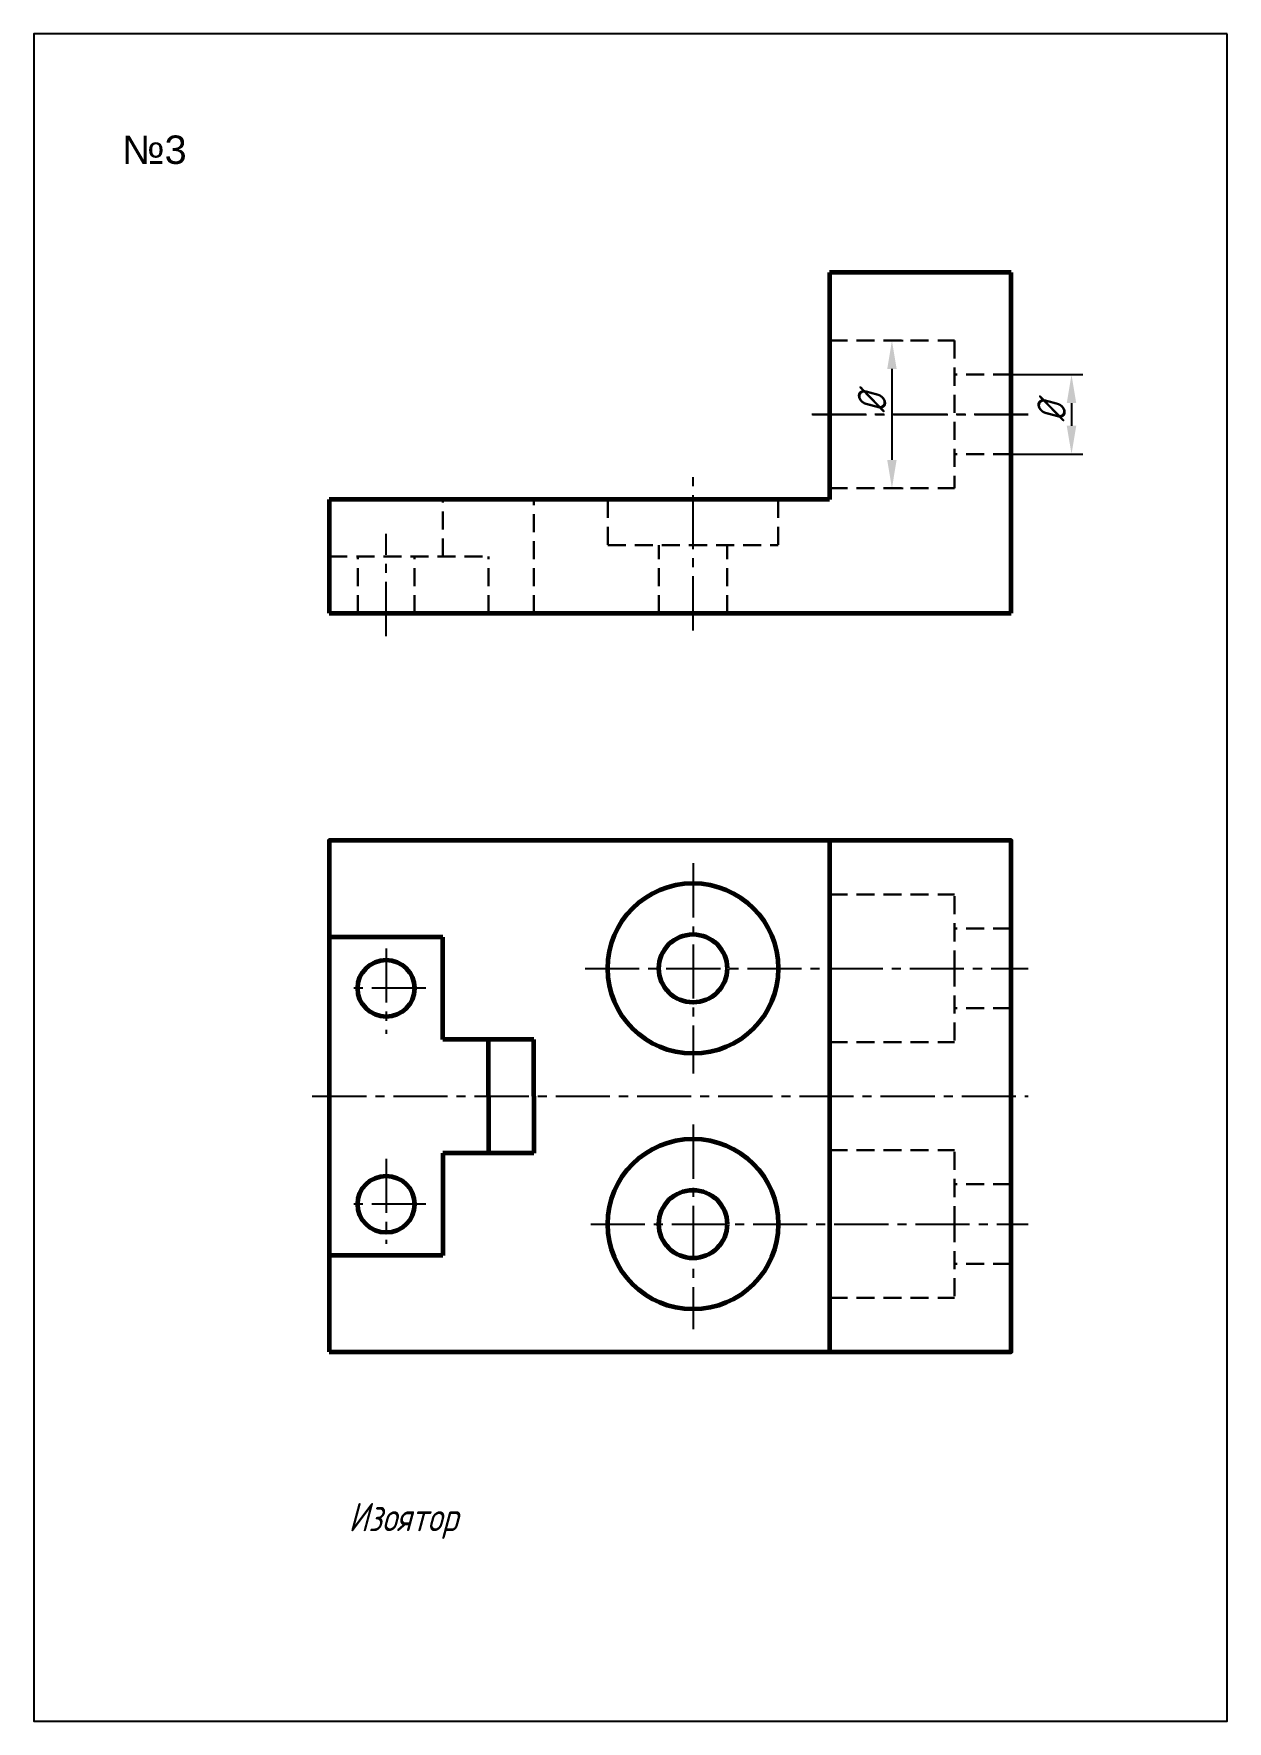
# Model space of a CAD drawing. Header units: millimetres. Extents: x 0 to 210, y 0 to 297.
import ezdxf

# ---------------------------------------------------------------- set-up
doc = ezdxf.new("R2010")
doc.units = ezdxf.units.MM
doc.header["$LTSCALE"] = 0.5
doc.header["$PDMODE"] = 3
doc.linetypes.add('CENTER2', pattern=[28.575, 19.05, -3.175, 3.175, -3.175])
doc.linetypes.add('DASHED2', pattern=[9.525, 6.35, -3.175])
doc.layers.get('0').update_dxf_attribs({"linetype": 'CONTINUOUS'})
doc.layers.get('Defpoints').update_dxf_attribs({"linetype": 'CONTINUOUS'})
doc.styles.get("Standard").update_dxf_attribs({"font": 'isocpeur.ttf', "width": 0.8, "oblique": 15})
doc.styles.add('АРИАЛ-5(1)', font='ARIAL.TTF', dxfattribs={"height": 5})
doc.dimstyles.new('ESKD_standart', dxfattribs={"dimtxt": 5, "dimasz": 5, "dimexe": 2, "dimexo": 0, "dimgap": 1, "dimtad": 1, "dimtoh": 1, "dimdec": 0, "dimzin": 1, "dimdsep": 46, "dimtxsty": 'Standard', "dimcen": 3, "dimdle": 1.25, "dimadec": 0, "dimazin": 0, "dimtfac": 1, "dimtdec": 0, "dimtmove": 0, "dimatfit": 3, "dimldrblk": 'DOT', "dimfxl": 0, "dimtvp": 1.5, "dimtolj": 1, "dimtzin": 1, "dimarcsym": 0})

# ---------------------------------------------------------------- blocks, each defined once
blk = doc.blocks.new('*D14')
at = {"color": 0, "linetype": 'Continuous', "lineweight": -2}
for p, q in [((151, 243), (153, 243)), ((151, 238), (151, 222)), ((151, 217), (153, 217))]:
    blk.add_line(p, q, dxfattribs=at)
at = {"color": 0, "linetype": 'Continuous'}
for points in [[(150.17, 238), (151.83, 238), (151, 243)], [(150.17, 222), (151.83, 222), (151, 217)]]:
    blk.add_solid(points, dxfattribs=at)
at = {"layer": 'Defpoints', "color": 0, "linetype": 'Continuous'}
for p in [(151, 243), (151, 217), (151, 217)]:
    blk.add_point(p, dxfattribs=at)
at = {"color": 0, "linetype": 'Continuous', "lineweight": -3, "insert": (147.5, 232), "char_height": 5, "attachment_point": 5, "rotation": 90}
blk.add_mtext('\\A1;%%c', dxfattribs=at)
blk = doc.blocks.new('_Dot')
at = {"color": 0, "lineweight": -2}
blk.add_line((-0.5, 0), (-1, 0), dxfattribs=at)
at = {"color": 0, "const_width": 0.5}
blk.add_lwpolyline([(-0.25, 0, 1), (0.25, 0, 1)], format="xyb", close=True, dxfattribs=at)
blk = doc.blocks.new('*D15')
at = {"color": 0, "linetype": 'Continuous', "lineweight": -2}
for p, q in [((172, 237), (184.6, 237)), ((182.6, 232), (182.6, 228)), ((172, 223), (184.6, 223))]:
    blk.add_line(p, q, dxfattribs=at)
at = {"color": 0, "linetype": 'Continuous'}
for points in [[(181.76, 232), (183.43, 232), (182.6, 237)], [(181.76, 228), (183.43, 228), (182.6, 223)]]:
    blk.add_solid(points, dxfattribs=at)
at = {"layer": 'Defpoints', "color": 0, "linetype": 'Continuous'}
for p in [(172, 237), (172, 223), (182.6, 223)]:
    blk.add_point(p, dxfattribs=at)
at = {"color": 0, "linetype": 'Continuous', "lineweight": -3, "insert": (179.1, 230.4), "char_height": 5, "attachment_point": 5, "rotation": 90}
blk.add_mtext('\\A1;%%C', dxfattribs=at)

msp = doc.modelspace()

# ---------------------------------------------------------------- linework, layer by layer
at = {"color": 7, "lineweight": 60, "ltscale": 0.5}
for p, q in [((172, 255), (140, 255)), ((140, 255), (140, 215)), ((172, 195), (172, 255)), ((52, 215), (52, 195)), ((140, 215), (52, 215)), ((52, 195), (172, 195)), ((140, 155), (140, 65)), ((72, 138), (52, 138)), ((72, 120), (72, 138)), ((88, 120), (72, 120)), ((80, 110), (80, 120)), ((88, 110), (88, 120)), ((80, 110), (80, 100)), ((88, 110), (88, 100)), ((88, 100), (72, 100)), ((72, 100), (72, 82)), ((72, 82), (52, 82))]:
    msp.add_line(p, q, dxfattribs=at)
at = {"color": 7, "linetype": 'DASHED2', "lineweight": 30}
for p, q in [((140, 243), (162, 243)), ((162, 243), (162, 217)), ((172, 237), (162, 237)), ((172, 223), (162, 223)), ((140, 217), (162, 217)), ((72, 205), (72, 215)), ((88, 195), (88, 215)), ((101, 215), (101, 207)), ((131, 215), (131, 207)), ((52, 205), (80, 205)), ((57, 195), (57, 205)), ((67, 195), (67, 205)), ((80, 195), (80, 205)), ((101, 207), (131, 207)), ((110, 195), (110, 207)), ((122, 195), (122, 207)), ((140, 145.5), (162, 145.5)), ((162, 132.5), (162, 145.5)), ((172, 139.5), (162, 139.5)), ((162, 132.5), (162, 119.5)), ((172, 125.5), (162, 125.5)), ((140, 119.5), (162, 119.5)), ((140, 100.5), (162, 100.5)), ((162, 87.5), (162, 100.5)), ((172, 94.5), (162, 94.5)), ((162, 87.5), (162, 74.5)), ((172, 80.5), (162, 80.5)), ((140, 74.5), (162, 74.5))]:
    msp.add_line(p, q, dxfattribs=at)
at = {"linetype": 'CENTER2'}
for p, q in [((175, 230), (136, 230)), ((137, 230), (175, 230)), ((116, 192), (116, 219)), ((62, 191), (62, 209)), ((116, 151), (116, 114)), ((62, 136), (62, 121)), ((97, 132.5), (175, 132.5)), ((69, 129), (55, 129)), ((49, 110), (175, 110)), ((116, 105), (116, 69)), ((62, 99), (62, 84)), ((69, 91), (55, 91)), ((98, 87.5), (175, 87.5))]:
    msp.add_line(p, q, dxfattribs=at)
at = {"linetype": 'Continuous', "lineweight": -3}
msp.add_line((52, 155), (116, 155), dxfattribs=at)
at = {"color": 7, "lineweight": 60, "ltscale": 0.5}
msp.add_lwpolyline([(52, 65), (172, 65), (172, 155), (52, 155)], close=True, dxfattribs=at)
for centre, radius in [((116, 132.5), 15), ((116, 132.5), 6), ((62, 129), 5), ((116, 87.5), 15), ((62, 91), 5), ((116, 87.5), 6)]:
    msp.add_circle(centre, radius, dxfattribs=at)
at = {"layer": 'Defpoints'}
msp.add_lwpolyline([(210, 297), (0, 297), (0, 0), (210, 0)], close=True, dxfattribs=at)

# ---------------------------------------------------------------- texts
at = {"color": 7, "linetype": 'Continuous', "lineweight": -3, "style": 'АРИАЛ-5(1)'}
msp.add_text('№3', height=5, dxfattribs=at).set_placement((15.53, 274.09))
at = {"oblique": 15, "width": 0.8}
msp.add_text('Изоятор', height=5, dxfattribs=at).set_placement((55.37, 33.44))

# ---------------------------------------------------------------- dimensions: what is measured, and where the dimension line sits
at = {"linetype": 'Continuous', "lineweight": -3}
for base, p1, p2, text, picture, middle in [((151, 217), (151, 243), (151, 217), '%%c', '*D14', (151, 232)), ((182.6, 223), (172, 237), (172, 223), '%%C', '*D15', (182.6, 230.4))]:
    dim = msp.add_linear_dim(base=base, p1=p1, p2=p2, angle=90, text=text, dimstyle='ESKD_standart', dxfattribs=at)
    dim.commit()
    dim.dimension.update_dxf_attribs({"geometry": picture, "text_midpoint": middle, "dimtype": 160})

doc.saveas('drawing.dxf')
